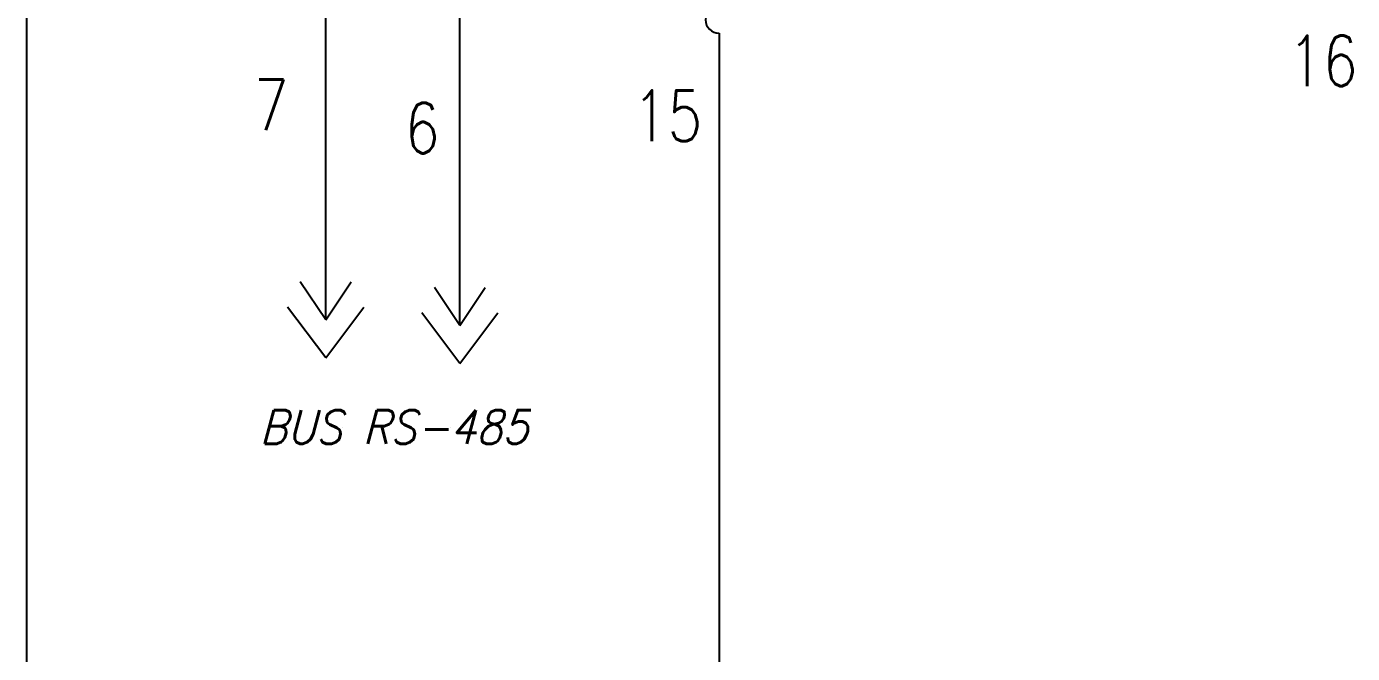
# Model space of a CAD drawing. Header units: inches. Extents: x 15 to 148, y 10 to 111.
# Drawn here: x 126.91 to 131.814, y 100.435 to 102.755 of the extents above; entities that cross this region are included whole.
import ezdxf
from ezdxf.enums import TextEntityAlignment as Align

# ---------------------------------------------------------------- set-up
doc = ezdxf.new("R2010")
doc.units = ezdxf.units.IN
doc.header["$MEASUREMENT"] = 0
for name, color, linetype in [('BLK_12AWG', 7, 'Continuous'), ('MISC', 250, 'Continuous'), ('SYMS', 7, 'Continuous'), ('WIREFIXED', 160, 'Continuous')]:
    doc.layers.add(name, color=color, linetype=linetype)
doc.styles.add('WD', font='romans.shx')

# ---------------------------------------------------------------- blocks, each defined once
blk = doc.blocks.new('VC01PJ')
for p, q in [((0, 0.0625), (-0.0938, -0.0625)), ((0, 0.0625), (0.0938, -0.0625)), ((0, -0.0312), (-0.0625, -0.125)), ((0, -0.0312), (0.0625, -0.125)), ((0, -0.0312), (0, -0.0938))]:
    blk.add_line(p, q)
at = {"style": 'WD', "width": 0.7}
for tag, p in [('INST', (0.2292, 0.8498)), ('LOC', (-0.0625, 0.6802)), ('DESC1', (-0.0625, 0.5105)), ('DESC2', (-0.0625, 0.3543))]:
    blk.add_attdef(tag, text='', height=0.125, dxfattribs=at).set_placement(p, align=Align.RIGHT)
at = {"style": 'WD'}
blk.add_attdef('TAG1', text='', height=0.125, dxfattribs=at).set_placement((-0.0625, 0.0938), align=Align.RIGHT)
at = {"linetype": 'Continuous', "style": 'WD', "flags": 8}
blk.add_attdef('TERM02', (0.047, 0.0625), '', height=0.125, dxfattribs=at)
at = {"style": 'WD'}
for tag, p, height, flags in [('FAMILY', (-0.1317, 0.0637), 0.01, 9), ('X2TERM02', (0, 0.0625), 0.0125, 1), ('X2TERMDESC02', (0.0261, 0.0416), 0.01, 1), ('X8TERM01', (0, -0.0938), 0.0125, 1), ('X8TERMDESC01', (0.0131, -0.1146), 0.01, 1)]:
    blk.add_attdef(tag, p, '', height=height, dxfattribs=dict(at, flags=flags))
at = {"linetype": 'Continuous', "style": 'WD', "flags": 9}
for tag, p in [('MFG', (-0.1086, 0)), ('CAT', (-0.1067, 0.0195)), ('ASSYCODE', (-0.1091, -0.0139))]:
    blk.add_attdef(tag, text='', height=0.01, dxfattribs=at).set_placement(p, align=Align.CENTER)
at = {"style": 'WD'}
for tag, p in [('X4LINK', (-0.125, -0.0625)), ('X1LINK', (0.125, -0.0625))]:
    blk.add_attdef(tag, p, '', height=0.01, dxfattribs=at)
at = {"linetype": 'Continuous', "style": 'WD', "flags": 8}
blk.add_attdef('TERM01', text='', height=0.125, dxfattribs=at).set_placement((0.047, -0.1562), align=Align.TOP_LEFT)
blk = doc.blocks.new('HT0_LGENERIC')
at = {"style": 'WD', "oblique": 15, "width": 0.9}
blk.add_attdef('COLOR', text='', height=0.125, dxfattribs=at).set_placement((0, 0), align=Align.MIDDLE_CENTER)
at = {"color": 7, "style": 'WD'}
for tag, p in [('X4_TINY_DOT_DONT_REMOVE', (-0.125, 0)), ('X1_TINY_DOT_DONT_REMOVE', (0.125, 0))]:
    blk.add_attdef(tag, p, '', height=0.0001, dxfattribs=at)
at = {"style": 'WD', "flags": 1}
for tag, p in [('X4TERM01', (-0.125, 0)), ('X1TERM01', (0.125, 0))]:
    blk.add_attdef(tag, p, '', height=0.01, dxfattribs=at)
blk = doc.blocks.new('WD_WNV')
at = {"style": 'WD', "flags": 1}
for tag, p in [('W01USER', (-0.0625, 0.0938)), ('W02USER', (-0.0625, 0.0859)), ('W03USER', (-0.0625, 0.0781)), ('W04USER', (-0.0625, 0.0703)), ('W05USER', (-0.0625, 0.0625)), ('W06USER', (-0.0625, 0.0547)), ('W07USER', (-0.0625, 0.0469)), ('W08USER', (-0.0625, 0.0391)), ('W09USER', (-0.0625, 0.0312)), ('W10USER', (-0.0625, 0.0234))]:
    blk.add_attdef(tag, text='', height=0.005, dxfattribs=at).set_placement(p, align=Align.CENTER)
at = {"linetype": 'Continuous', "style": 'WD', "width": 0.8}
blk.add_attdef('WIRENO', text='', height=0.125, dxfattribs=at).set_placement((-0.05, 0), align=Align.MIDDLE_RIGHT)
blk = doc.blocks.new('WD_WNH')
at = {"linetype": 'Continuous', "style": 'WD', "width": 0.8}
blk.add_attdef('WIRENO', text='', height=0.125, dxfattribs=at).set_placement((0, 0.0625), align=Align.CENTER)
at = {"style": 'WD', "flags": 1}
for tag, p in [('W01USER', (0, 0.0781)), ('W02USER', (0, 0.0703)), ('W03USER', (0, 0.0625)), ('W04USER', (0, 0.0547)), ('W05USER', (0, 0.0469)), ('W06USER', (0, 0.0391)), ('W07USER', (0, 0.0312)), ('W08USER', (0, 0.0234)), ('W09USER', (0, 0.0156)), ('W10USER', (0, 0.0078))]:
    blk.add_attdef(tag, text='', height=0.005, dxfattribs=at).set_placement(p, align=Align.CENTER)

msp = doc.modelspace()

# ---------------------------------------------------------------- linework, layer by layer
at = {"color": 7, "linetype": 'Continuous'}
msp.add_line((126.9102, 110.7588), (126.9102, 94.5738), dxfattribs=at)
at = {"layer": 'BLK_12AWG'}
for p, q in [((128.0166, 101.7642), (128.0166, 103.2818)), ((128.5131, 101.7432), (128.5131, 103.0162)), ((129.4715, 102.7303), (129.4715, 97.6511))]:
    msp.add_line(p, q, dxfattribs=at)
msp.add_arc((129.4715, 102.7803), 0.05, 90, 270, dxfattribs=at)

# ---------------------------------------------------------------- block references
at = {"layer": 'SYMS', "xscale": 1.5, "yscale": 1.5, "zscale": 1.5, "rotation": 180}
for p in [(128.0166, 101.6235), (128.5131, 101.6026)]:
    msp.add_blockref('VC01PJ', p, dxfattribs=at)
at = {"layer": 'SYMS'}
ref = msp.add_blockref('HT0_LGENERIC', (128.269, 101.2732), dxfattribs=at)
ref.add_attrib('X1_TINY_DOT_DONT_REMOVE', '.', (128.48, 101.2732), dxfattribs={"layer": 'MISC', "color": 7, "height": 0.0001, "style": 'WD'})
ref.add_attrib('X4_TINY_DOT_DONT_REMOVE', '.', (128.0797, 101.2732), dxfattribs={"layer": 'MISC', "color": 7, "height": 0.0001, "style": 'WD'})
ref.add_attrib('COLOR', 'BUS RS-485', dxfattribs={"layer": 'MISC', "height": 0.125, "style": 'WD', "oblique": 15, "width": 0.9}).set_placement((128.269, 101.2732), align=Align.MIDDLE_CENTER)
at = {"layer": 'WIREFIXED'}
ref = msp.add_blockref('WD_WNV', (132.2211, 103.1694), dxfattribs=dict(at, xscale=1.5, yscale=1.5, zscale=1.5))
ref.add_attrib('WIRENOF', '16', dxfattribs={"linetype": 'Continuous', "height": 0.1875, "style": 'WD', "width": 0.8}).set_placement((131.8336, 102.6281), align=Align.MIDDLE_RIGHT)
ref = msp.add_blockref('WD_WNH', (127.8151, 102.2781), dxfattribs=dict(at, xscale=1.5, yscale=1.5, zscale=1.5))
ref.add_attrib('WIRENOF', '7', dxfattribs={"linetype": 'Continuous', "height": 0.1875, "style": 'WD', "width": 0.8}).set_placement((127.8151, 102.3718), align=Align.CENTER)
ref = msp.add_blockref('WD_WNV', (129.6719, 102.7499), dxfattribs=dict(at, xscale=1.5, yscale=1.5, zscale=1.5))
ref.add_attrib('WIRENOF', '15', dxfattribs={"linetype": 'Continuous', "height": 0.1875, "style": 'WD', "width": 0.8}).set_placement((129.4094, 102.4251), align=Align.MIDDLE_RIGHT)
ref = msp.add_blockref('WD_WNV', (128.5131, 102.3797), dxfattribs=dict(at, xscale=1.5, yscale=1.5, zscale=1.5))
ref.add_attrib('WIRENOF', '6', dxfattribs={"linetype": 'Continuous', "height": 0.1875, "style": 'WD', "width": 0.8}).set_placement((128.4381, 102.3797), align=Align.MIDDLE_RIGHT)

doc.saveas('drawing.dxf')
